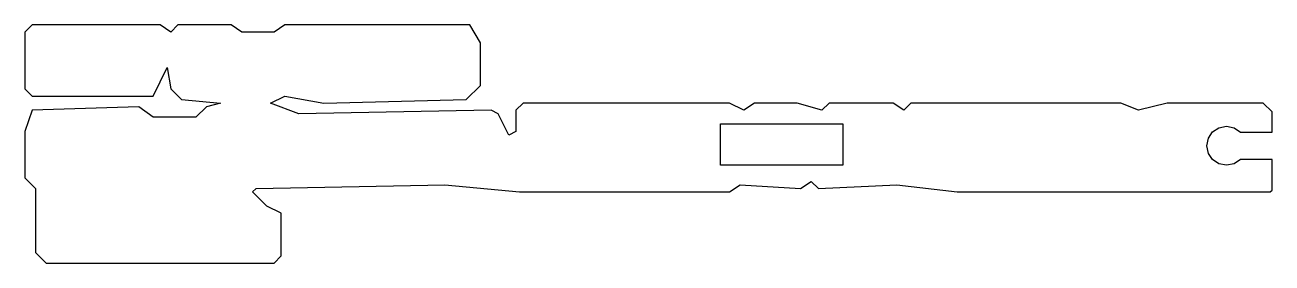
# Model space of a CAD drawing. Extents: x 0 to 4.14, y 0 to 0.79.
import ezdxf

# ---------------------------------------------------------------- set-up
doc = ezdxf.new("R2010")
doc.units = 0
doc.layers.get('0').update_dxf_attribs({"linetype": 'CONTINUOUS'})

msp = doc.modelspace()

# ---------------------------------------------------------------- linework, layer by layer
at = {"color": 4}
for p, q in [((0.0236, 0.7913), (0, 0.7677)), ((0.4488, 0.7913), (0.0236, 0.7913)), ((0.4843, 0.7677), (0.4488, 0.7913)), ((0.5079, 0.7913), (0.4843, 0.7677)), ((0.6851, 0.7913), (0.5079, 0.7913)), ((0.7205, 0.7677), (0.6851, 0.7913)), ((0.8622, 0.7913), (0.8268, 0.7677)), ((1.4764, 0.7913), (0.8622, 0.7913)), ((1.5118, 0.7323), (1.4764, 0.7913)), ((0, 0.7677), (0, 0.5788)), ((0.8268, 0.7677), (0.7205, 0.7677)), ((1.5118, 0.5905), (1.5118, 0.7323)), ((0.4252, 0.5551), (0.4724, 0.6496)), ((0.4724, 0.6496), (0.4843, 0.5788)), ((1.4646, 0.5433), (1.5118, 0.5905)), ((0, 0.5788), (0.0236, 0.5551)), ((0.0236, 0.5551), (0.4252, 0.5551)), ((0.4843, 0.5788), (0.5197, 0.5433)), ((0.5197, 0.5433), (0.6496, 0.5315)), ((0.8149, 0.5315), (0.8622, 0.5551)), ((0.8622, 0.5551), (0.9921, 0.5315)), ((0.9921, 0.5315), (1.4646, 0.5433)), ((0.0236, 0.5079), (0, 0.437)), ((0.378, 0.5197), (0.0236, 0.5079)), ((0.4252, 0.4843), (0.378, 0.5197)), ((0.6024, 0.5197), (0.5669, 0.4843)), ((0.6496, 0.5315), (0.6024, 0.5197)), ((0.9095, 0.496), (0.8149, 0.5315)), ((1.5473, 0.5079), (0.9095, 0.496)), ((1.5709, 0.496), (1.5473, 0.5079)), ((1.6535, 0.5315), (1.6299, 0.5079)), ((1.6299, 0.5079), (1.6299, 0.437)), ((2.3386, 0.5315), (1.6535, 0.5315)), ((2.3859, 0.5079), (2.3386, 0.5315)), ((2.4213, 0.5315), (2.3859, 0.5079)), ((2.563, 0.5315), (2.4213, 0.5315)), ((2.6457, 0.5079), (2.563, 0.5315)), ((2.6693, 0.5315), (2.6457, 0.5079)), ((2.8819, 0.5315), (2.6693, 0.5315)), ((2.9173, 0.5079), (2.8819, 0.5315)), ((2.9409, 0.5315), (2.9173, 0.5079)), ((3.6378, 0.5315), (2.9409, 0.5315)), ((3.6968, 0.5079), (3.6378, 0.5315)), ((3.7913, 0.5315), (3.6968, 0.5079)), ((4.1102, 0.5315), (3.7913, 0.5315)), ((4.1398, 0.502), (4.1102, 0.5315)), ((4.1398, 0.4351), (4.1398, 0.502)), ((0.5669, 0.4843), (0.4252, 0.4843)), ((1.6063, 0.4252), (1.5709, 0.496)), ((2.3091, 0.3248), (2.3091, 0.4626)), ((2.3091, 0.4626), (2.7146, 0.4626)), ((2.7146, 0.4626), (2.7146, 0.3248)), ((0, 0.437), (0, 0.2835)), ((1.6299, 0.437), (1.6063, 0.4252)), ((3.9232, 0.3898), (3.9283, 0.4151)), ((3.9283, 0.4151), (3.9422, 0.4358)), ((3.9422, 0.4358), (3.9629, 0.4497)), ((3.9629, 0.4497), (3.9882, 0.4548)), ((3.9882, 0.4548), (4.0138, 0.4495)), ((4.0138, 0.4495), (4.0347, 0.4351)), ((4.0347, 0.4351), (4.1398, 0.4351)), ((3.9283, 0.3645), (3.9232, 0.3898)), ((3.9422, 0.3439), (3.9283, 0.3645)), ((3.9629, 0.33), (3.9422, 0.3439)), ((4.0347, 0.3445), (4.0138, 0.3301)), ((4.1398, 0.3445), (4.0347, 0.3445)), ((4.1398, 0.2421), (4.1398, 0.3445)), ((2.7146, 0.3248), (2.3091, 0.3248)), ((3.9882, 0.3248), (3.9629, 0.33)), ((4.0138, 0.3301), (3.9882, 0.3248)), ((0, 0.2835), (0.0354, 0.248)), ((0.7677, 0.248), (1.3937, 0.2599)), ((1.3937, 0.2599), (1.6417, 0.2362)), ((2.3386, 0.2362), (2.374, 0.2599)), ((2.374, 0.2599), (2.5748, 0.248)), ((2.5748, 0.248), (2.6103, 0.2716)), ((2.6103, 0.2716), (2.6338, 0.248)), ((2.6338, 0.248), (2.8937, 0.2599)), ((2.8937, 0.2599), (3.0945, 0.2362)), ((0.0354, 0.248), (0.0354, 0.0354)), ((0.7559, 0.2362), (0.7677, 0.248)), ((0.8032, 0.189), (0.7559, 0.2362)), ((1.6417, 0.2362), (2.3386, 0.2362)), ((3.0945, 0.2362), (4.1338, 0.2362)), ((4.1338, 0.2362), (4.1398, 0.2421)), ((0.8504, 0.1654), (0.8032, 0.189)), ((0.8504, 0.0237), (0.8504, 0.1654)), ((0.0354, 0.0354), (0.0709, 0)), ((0.0709, 0), (0.8268, 0)), ((0.8268, 0), (0.8504, 0.0237))]:
    msp.add_line(p, q, dxfattribs=at)

doc.saveas('drawing.dxf')
